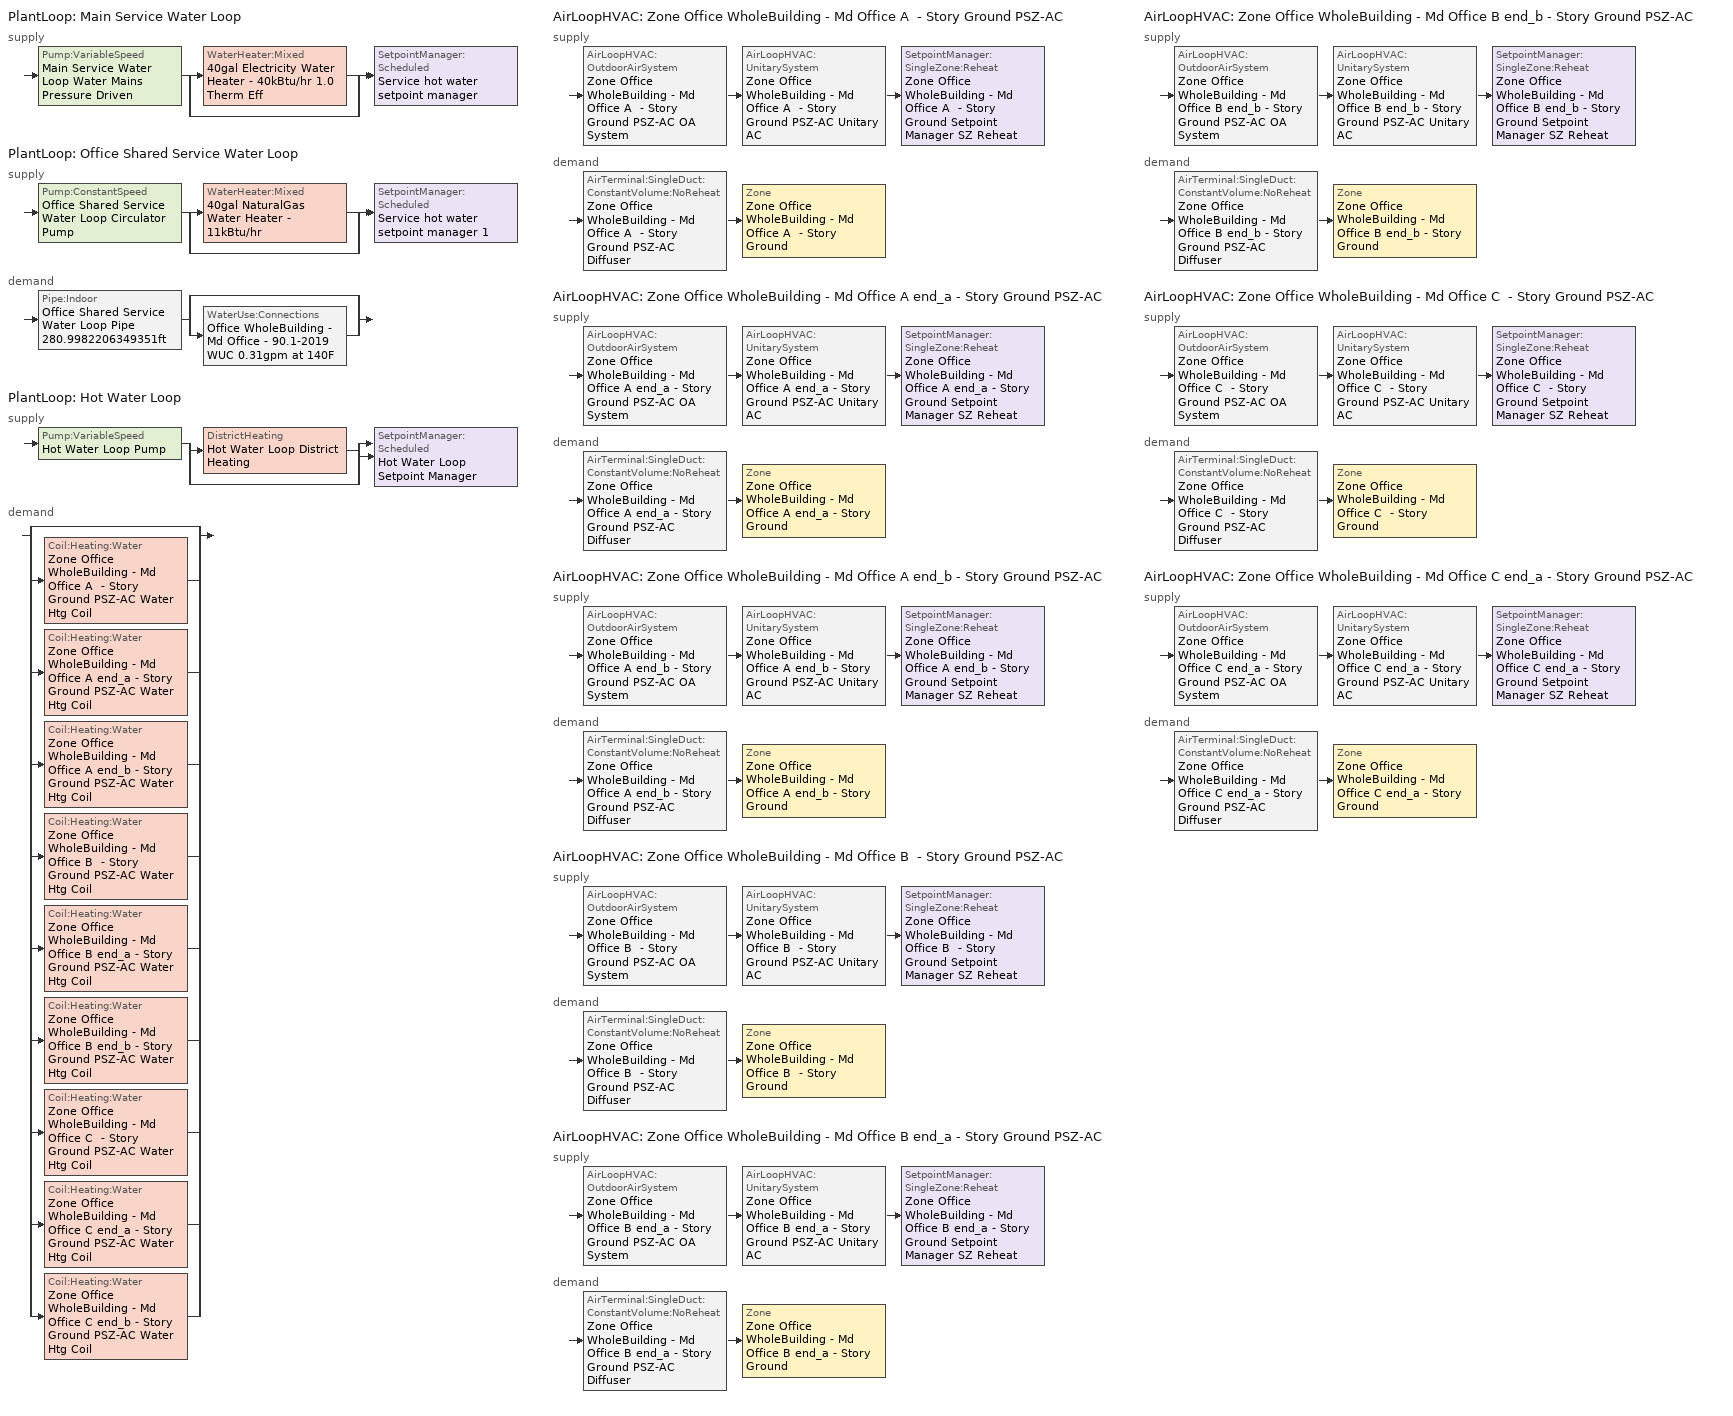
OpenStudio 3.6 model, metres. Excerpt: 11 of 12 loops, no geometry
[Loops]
PlantLoop 'Main Service Water Loop'
 supply: Pump:VariableSpeed 'Main Service Water Loop Water Mains Pressure Driven' > split
  | WaterHeater:Mixed '40gal Electricity Water Heater - 40kBtu/hr 1.0 Therm Eff'
  | bypass
  join > SetpointManager:Scheduled 'Service hot water setpoint manager'
PlantLoop 'Office Shared Service Water Loop'
 supply: Pump:ConstantSpeed 'Office Shared Service Water Loop Circulator Pump' > split
  | WaterHeater:Mixed '40gal NaturalGas Water Heater - 11kBtu/hr'
  | bypass
  join > SetpointManager:Scheduled 'Service hot water setpoint manager 1'
 demand: Pipe:Indoor 'Office Shared Service Water Loop Pipe 280.9982206349351ft' > split
  | bypass
  | WaterUse:Connections 'Office WholeBuilding - Md Office - 90.1-2019 WUC 0.31gpm at 140F'
PlantLoop 'Hot Water Loop'
 supply: Pump:VariableSpeed 'Hot Water Loop Pump' > split
  | DistrictHeating 'Hot Water Loop District Heating'
  | bypass
  join > SetpointManager:Scheduled 'Hot Water Loop Setpoint Manager'
 demand: split
  | bypass
  | Coil:Heating:Water 'Zone Office WholeBuilding - Md Office A  - Story Ground PSZ-AC Water Htg Coil'
  | Coil:Heating:Water 'Zone Office WholeBuilding - Md Office A end_a - Story Ground PSZ-AC Water Htg Coil'
  | Coil:Heating:Water 'Zone Office WholeBuilding - Md Office A end_b - Story Ground PSZ-AC Water Htg Coil'
  | Coil:Heating:Water 'Zone Office WholeBuilding - Md Office B  - Story Ground PSZ-AC Water Htg Coil'
  | Coil:Heating:Water 'Zone Office WholeBuilding - Md Office B end_a - Story Ground PSZ-AC Water Htg Coil'
  | Coil:Heating:Water 'Zone Office WholeBuilding - Md Office B end_b - Story Ground PSZ-AC Water Htg Coil'
  | Coil:Heating:Water 'Zone Office WholeBuilding - Md Office C  - Story Ground PSZ-AC Water Htg Coil'
  | Coil:Heating:Water 'Zone Office WholeBuilding - Md Office C end_a - Story Ground PSZ-AC Water Htg Coil'
  | Coil:Heating:Water 'Zone Office WholeBuilding - Md Office C end_b - Story Ground PSZ-AC Water Htg Coil'
AirLoopHVAC 'Zone Office WholeBuilding - Md Office A  - Story Ground PSZ-AC'
 supply: AirLoopHVAC:OutdoorAirSystem 'Zone Office WholeBuilding - Md Office A  - Story Ground PSZ-AC OA System' > AirLoopHVAC:UnitarySystem 'Zone Office WholeBuilding - Md Office A  - Story Ground PSZ-AC Unitary AC' > SetpointManager:SingleZone:Reheat 'Zone Office WholeBuilding - Md Office A  - Story Ground Setpoint Manager SZ Reheat'
 demand: AirTerminal:SingleDuct:ConstantVolume:NoReheat 'Zone Office WholeBuilding - Md Office A  - Story Ground PSZ-AC Diffuser' > Zone 'Zone Office WholeBuilding - Md Office A  - Story Ground'
AirLoopHVAC 'Zone Office WholeBuilding - Md Office A end_a - Story Ground PSZ-AC'
 supply: AirLoopHVAC:OutdoorAirSystem 'Zone Office WholeBuilding - Md Office A end_a - Story Ground PSZ-AC OA System' > AirLoopHVAC:UnitarySystem 'Zone Office WholeBuilding - Md Office A end_a - Story Ground PSZ-AC Unitary AC' > SetpointManager:SingleZone:Reheat 'Zone Office WholeBuilding - Md Office A end_a - Story Ground Setpoint Manager SZ Reheat'
 demand: AirTerminal:SingleDuct:ConstantVolume:NoReheat 'Zone Office WholeBuilding - Md Office A end_a - Story Ground PSZ-AC Diffuser' > Zone 'Zone Office WholeBuilding - Md Office A end_a - Story Ground'
AirLoopHVAC 'Zone Office WholeBuilding - Md Office A end_b - Story Ground PSZ-AC'
 supply: AirLoopHVAC:OutdoorAirSystem 'Zone Office WholeBuilding - Md Office A end_b - Story Ground PSZ-AC OA System' > AirLoopHVAC:UnitarySystem 'Zone Office WholeBuilding - Md Office A end_b - Story Ground PSZ-AC Unitary AC' > SetpointManager:SingleZone:Reheat 'Zone Office WholeBuilding - Md Office A end_b - Story Ground Setpoint Manager SZ Reheat'
 demand: AirTerminal:SingleDuct:ConstantVolume:NoReheat 'Zone Office WholeBuilding - Md Office A end_b - Story Ground PSZ-AC Diffuser' > Zone 'Zone Office WholeBuilding - Md Office A end_b - Story Ground'
AirLoopHVAC 'Zone Office WholeBuilding - Md Office B  - Story Ground PSZ-AC'
 supply: AirLoopHVAC:OutdoorAirSystem 'Zone Office WholeBuilding - Md Office B  - Story Ground PSZ-AC OA System' > AirLoopHVAC:UnitarySystem 'Zone Office WholeBuilding - Md Office B  - Story Ground PSZ-AC Unitary AC' > SetpointManager:SingleZone:Reheat 'Zone Office WholeBuilding - Md Office B  - Story Ground Setpoint Manager SZ Reheat'
 demand: AirTerminal:SingleDuct:ConstantVolume:NoReheat 'Zone Office WholeBuilding - Md Office B  - Story Ground PSZ-AC Diffuser' > Zone 'Zone Office WholeBuilding - Md Office B  - Story Ground'
AirLoopHVAC 'Zone Office WholeBuilding - Md Office B end_a - Story Ground PSZ-AC'
 supply: AirLoopHVAC:OutdoorAirSystem 'Zone Office WholeBuilding - Md Office B end_a - Story Ground PSZ-AC OA System' > AirLoopHVAC:UnitarySystem 'Zone Office WholeBuilding - Md Office B end_a - Story Ground PSZ-AC Unitary AC' > SetpointManager:SingleZone:Reheat 'Zone Office WholeBuilding - Md Office B end_a - Story Ground Setpoint Manager SZ Reheat'
 demand: AirTerminal:SingleDuct:ConstantVolume:NoReheat 'Zone Office WholeBuilding - Md Office B end_a - Story Ground PSZ-AC Diffuser' > Zone 'Zone Office WholeBuilding - Md Office B end_a - Story Ground'
AirLoopHVAC 'Zone Office WholeBuilding - Md Office B end_b - Story Ground PSZ-AC'
 supply: AirLoopHVAC:OutdoorAirSystem 'Zone Office WholeBuilding - Md Office B end_b - Story Ground PSZ-AC OA System' > AirLoopHVAC:UnitarySystem 'Zone Office WholeBuilding - Md Office B end_b - Story Ground PSZ-AC Unitary AC' > SetpointManager:SingleZone:Reheat 'Zone Office WholeBuilding - Md Office B end_b - Story Ground Setpoint Manager SZ Reheat'
 demand: AirTerminal:SingleDuct:ConstantVolume:NoReheat 'Zone Office WholeBuilding - Md Office B end_b - Story Ground PSZ-AC Diffuser' > Zone 'Zone Office WholeBuilding - Md Office B end_b - Story Ground'
AirLoopHVAC 'Zone Office WholeBuilding - Md Office C  - Story Ground PSZ-AC'
 supply: AirLoopHVAC:OutdoorAirSystem 'Zone Office WholeBuilding - Md Office C  - Story Ground PSZ-AC OA System' > AirLoopHVAC:UnitarySystem 'Zone Office WholeBuilding - Md Office C  - Story Ground PSZ-AC Unitary AC' > SetpointManager:SingleZone:Reheat 'Zone Office WholeBuilding - Md Office C  - Story Ground Setpoint Manager SZ Reheat'
 demand: AirTerminal:SingleDuct:ConstantVolume:NoReheat 'Zone Office WholeBuilding - Md Office C  - Story Ground PSZ-AC Diffuser' > Zone 'Zone Office WholeBuilding - Md Office C  - Story Ground'
AirLoopHVAC 'Zone Office WholeBuilding - Md Office C end_a - Story Ground PSZ-AC'
 supply: AirLoopHVAC:OutdoorAirSystem 'Zone Office WholeBuilding - Md Office C end_a - Story Ground PSZ-AC OA System' > AirLoopHVAC:UnitarySystem 'Zone Office WholeBuilding - Md Office C end_a - Story Ground PSZ-AC Unitary AC' > SetpointManager:SingleZone:Reheat 'Zone Office WholeBuilding - Md Office C end_a - Story Ground Setpoint Manager SZ Reheat'
 demand: AirTerminal:SingleDuct:ConstantVolume:NoReheat 'Zone Office WholeBuilding - Md Office C end_a - Story Ground PSZ-AC Diffuser' > Zone 'Zone Office WholeBuilding - Md Office C end_a - Story Ground'
[SizingPeriod:DesignDay] Barometric Pressure {Pa}=100917; Wind Speed {m/s}=5; Wind Direction {deg}=320; Rain Indicator=No; Snow Indicator=No; Day of Month=21; Day Type=SummerDesignDay; Daylight Saving Time Indicator=No; Humidity Condition Type=Wetbulb; Dry-Bulb Temperature Range Modifier Type=DefaultMultipliers; Solar Model Indicator=ASHRAETau
Name | Maximum Dry-Bulb Temperature {C} | Daily Dry-Bulb Temperature Range {deltaC} | Month | Wetbulb or DewPoint at Maximum Dry-Bulb {C} | ASHRAE Clear Sky Optical Depth for Beam Irradiance | ASHRAE Clear Sky Optical Depth for Diffuse Irradiance
Kodiak July .4% Condns WB=>MCDB | 22.8 | 5.5 | 7 | 16.6 | 0.316 | 2.499
Kodiak June .4% Condns WB=>MCDB | 20.3 | 5.4 | 6 | 14.7 | 0.317 | 2.453
Kodiak May .4% Condns WB=>MCDB | 17 | 5.9 | 5 | 11.2 | 0.314 | 2.447
Kodiak April .4% Condns WB=>MCDB | 11.4 | 5.4 | 4 | 8 | 0.323 | 2.439
Kodiak March .4% Condns WB=>MCDB | 6.3 | 5.5 | 3 | 5.2 | 0.337 | 2.384
Kodiak February .4% Condns WB=>MCDB | 6.1 | 4.9 | 2 | 5.5 | 0.336 | 2.429
Kodiak January .4% Condns WB=>MCDB | 5.7 | 4.7 | 1 | 5.5 | 0.326 | 2.48
Kodiak December .4% Condns DB=>MCWB | 6.9 | 5.1 | 12 | 5.6 | 0.359 | 2.403
Kodiak November .4% Condns DB=>MCWB | 9.4 | 5.3 | 11 | 7.3 | 0.358 | 2.388
Kodiak October .4% Condns DB=>MCWB | 12.6 | 6.2 | 10 | 9.4 | 0.34 | 2.431
Kodiak September .4% Condns DB=>MCWB | 18 | 6.4 | 9 | 12.5 | 0.333 | 2.489
Kodiak August .4% Condns DB=>MCWB | 22.6 | 6.3 | 8 | 16 | 0.322 | 2.497
Kodiak July .4% Condns DB=>MCWB | 24.2 | 5.5 | 7 | 16.2 | 0.316 | 2.499
Kodiak June .4% Condns DB=>MCWB | 22.3 | 5.4 | 6 | 13.8 | 0.317 | 2.453
[Material] Roughness=Smooth; Thermal Absorptance=0.9; Solar Absorptance=0.7; Visible Absorptance=0.7
Name | Thickness {m} | Conductivity {W/m-K} | Density {kg/m3} | Specific Heat {J/kg-K}
Copper pipe 0.75in type L | 0.001143 | 386 | 8906.27 | 385.1856
Fiberglass batt 0.5in | 0.0127 | 0.0663448 | 11.2129 | 837.36
[Construction]
Copper pipe 0.75in type L with 0.5in fiberglass batt: Fiberglass batt 0.5in, Copper pipe 0.75in type L
[PlantLoop] Glycol Concentration=0; Minimum Loop Temperature {C}=10; Plant Loop Volume {m3}=Autocalculate; Load Distribution Scheme=Optimal
Name | Maximum Loop Temperature {C}
Main Service Water Loop; Office Shared Service Water Loop | 60
Hot Water Loop
[Sizing:Plant] Loop Type=Heating; Sizing Option=NonCoincident; Zone Timesteps in Averaging Window=1; Coincident Sizing Factor Mode=None
Name | Design Loop Exit Temperature {C} | Loop Design Temperature Difference {deltaC}
Main Service Water Loop; Office Shared Service Water Loop | 60 | 5
Hot Water Loop | 82.2222 | 11.1111
[SetpointManager:Scheduled] Control Variable=Temperature
Name | Schedule | Setpoint Node or NodeList
Service hot water setpoint manager | Service Water Loop Temp - 140F | Main Service Water Loop Supply Outlet Node
Service hot water setpoint manager 1 | Service Water Loop Temp - 140F | Office Shared Service Water Loop Supply Outlet Node
Hot Water Loop Setpoint Manager | Hot Water Loop Temp - 180F | Hot Water Loop Supply Outlet Node
[Pump:VariableSpeed] Pump Control Type=Intermittent; Skin Loss Radiative Fraction=0.5; Design Power Sizing Method=PowerPerFlowPerPressure; Design Electric Power per Unit Flow Rate {W/(m3/s)}=348701.1; Design Shaft Power per Unit Flow Rate per Unit Head {W-s/m3-Pa}=1.28205; Design Minimum Flow Rate Fraction=0
Name | Rated Pump Head {Pa} | Motor Efficiency | Coefficient 1 of the Part Load Performance Curve | Coefficient 2 of the Part Load Performance Curve | Coefficient 3 of the Part Load Performance Curve | Coefficient 4 of the Part Load Performance Curve
Main Service Water Loop Water Mains Pressure Driven | 0.001 | 0.7 | 0 | 3.2485 | -4.7443 | 2.5294
Hot Water Loop Pump | 179344 | 0.9
[WaterHeater:Mixed] Tank Volume {m3}=0.151416; Setpoint Temperature Schedule=Service Water Loop Temp - 140F; Deadband Temperature Difference {deltaC}=2; Maximum Temperature Limit {C}=60; Heater Control Type=Cycle; Use Side Effectiveness=1; Source Side Effectiveness=1; Use Side Design Flow Rate {m3/s}=autosize; Source Side Design Flow Rate {m3/s}=autosize; Indirect Water Heating Recovery Time {hr}=1.5; Source Side Flow Control Mode=IndirectHeatPrimarySetpoint
Name | Heater Maximum Capacity {W} | Heater Fuel Type | Heater Thermal Efficiency | Off Cycle Parasitic Fuel Consumption Rate {W} | Off Cycle Parasitic Fuel Type | Off Cycle Parasitic Heat Fraction to Tank | On Cycle Parasitic Fuel Consumption Rate {W} | On Cycle Parasitic Fuel Type | On Cycle Parasitic Heat Fraction to Tank | Ambient Temperature Indicator | Off Cycle Loss Coefficient to Ambient Temperature {W/K} | On Cycle Loss Coefficient to Ambient Temperature {W/K} | Ambient Temperature Schedule
40gal Electricity Water Heater - 40kBtu/hr 1.0 Therm Eff | 11722.8 | Electricity | 1 | 571 | Electricity | 0 | 571 | Electricity | 0 | ThermalZone | 1.20802 | 1.20802
40gal NaturalGas Water Heater - 11kBtu/hr | 3292.78 | NaturalGas | 0.78 | 0 | NaturalGas | 0.8 | 0 | NaturalGas |  | Schedule | 6 | 6 | Water Heater Ambient Temp Schedule - 71.6f
[WaterHeater:Sizing] Design Mode=PeakDraw; Time Storage Can Meet Peak Draw {hr}=0.538503; Time for Tank Recovery {hr}=0; Nominal Tank Volume for Autosizing Plant Connections {m3}=1
40gal Electricity Water Heater - 40kBtu/hr 1.0 Therm Eff; 40gal NaturalGas Water Heater - 11kBtu/hr
[WaterUse:Equipment:Definition]
Office WholeBuilding - Md Office - 90.1-2019 Service Water Use Def 0.31gpm: Peak Flow Rate {m3/s}=1.97395e-05; Target Temperature Schedule=Mixed Water At Faucet Temp - 140F; Sensible Fraction Schedule=Fraction Sensible - 0.2; Latent Fraction Schedule=Fraction Latent - 0.05
[Sizing:Zone] Zone Cooling Design Supply Air Temperature Input Method=SupplyAirTemperature; Zone Cooling Design Supply Air Temperature {C}=12.7778; Zone Cooling Design Supply Air Temperature Difference {deltaC}=11.11; Zone Heating Design Supply Air Temperature Input Method=SupplyAirTemperature; Zone Heating Design Supply Air Temperature {C}=50; Zone Heating Design Supply Air Temperature Difference {deltaC}=11.11; Zone Cooling Design Supply Air Humidity Ratio {kg-H2O/kg-air}=0.0085; Zone Heating Design Supply Air Humidity Ratio {kg-H2O/kg-air}=0.008; Cooling Design Air Flow Method=DesignDay; Heating Design Air Flow Method=DesignDay; Account for Dedicated Outdoor Air System=No; Dedicated Outdoor Air System Control Strategy=NeutralSupplyAir; Dedicated Outdoor Air Low Setpoint Temperature for Design {C}=autosize; Dedicated Outdoor Air High Setpoint Temperature for Design {C}=autosize; Zone Load Sizing Method=Sensible Load Only No Latent Load; Zone Latent Cooling Design Supply Air Humidity Ratio Input Method=HumidityRatioDifference; Zone Cooling Design Supply Air Humidity Ratio Difference {kgWater/kgDryAir}=0.005; Zone Latent Heating Design Supply Air Humidity Ratio Input Method=HumidityRatioDifference; Zone Humidification Design Supply Air Humidity Ratio Difference {kgWater/kgDryAir}=0.005
Zone Office WholeBuilding - Md Office A end_a - Story Ground; Zone Office WholeBuilding - Md Office B end_a - Story Ground; Zone Office WholeBuilding - Md Office C end_a - Story Ground; Zone Office WholeBuilding - Md Office A  - Story Ground; Zone Office WholeBuilding - Md Office B  - Story Ground; Zone Office WholeBuilding - Md Office C  - Story Ground; Zone Office WholeBuilding - Md Office A end_b - Story Ground; Zone Office WholeBuilding - Md Office B end_b - Story Ground
[Zone equipment]
Zone Office WholeBuilding - Md Office A end_a - Story Ground: Zone Office WholeBuilding - Md Office A end_a - Story Ground PSZ-AC Diffuser
Zone Office WholeBuilding - Md Office B end_a - Story Ground: Zone Office WholeBuilding - Md Office B end_a - Story Ground PSZ-AC Diffuser
Zone Office WholeBuilding - Md Office C end_a - Story Ground: Zone Office WholeBuilding - Md Office C end_a - Story Ground PSZ-AC Diffuser
Zone Office WholeBuilding - Md Office A  - Story Ground: Zone Office WholeBuilding - Md Office A  - Story Ground PSZ-AC Diffuser
Zone Office WholeBuilding - Md Office B  - Story Ground: Zone Office WholeBuilding - Md Office B  - Story Ground PSZ-AC Diffuser
Zone Office WholeBuilding - Md Office C  - Story Ground: Zone Office WholeBuilding - Md Office C  - Story Ground PSZ-AC Diffuser
Zone Office WholeBuilding - Md Office A end_b - Story Ground: Zone Office WholeBuilding - Md Office A end_b - Story Ground PSZ-AC Diffuser
Zone Office WholeBuilding - Md Office B end_b - Story Ground: Zone Office WholeBuilding - Md Office B end_b - Story Ground PSZ-AC Diffuser
[WaterUse:Connections]
Office WholeBuilding - Md Office - 90.1-2019 WUC 0.31gpm at 140F: Drain Water Heat Exchanger Type=None; Drain Water Heat Exchanger Destination=Plant; Water Use Equipment Name 1=Office WholeBuilding - Md Office - 90.1-2019 Service Water Use 0.31gpm at 140F
[WaterUse:Equipment]
Office WholeBuilding - Md Office - 90.1-2019 Service Water Use 0.31gpm at 140F: Water Use Equipment Definition=Office WholeBuilding - Md Office - 90.1-2019 Service Water Use Def 0.31gpm; Flow Rate Fraction Schedule=OfficeMedium BLDG_SWH_SCH
[Pump:ConstantSpeed]
Office Shared Service Water Loop Circulator Pump: Rated Flow Rate {m3/s}=autosize; Rated Pump Head {Pa}=29890.7; Rated Power Consumption {W}=autosize; Motor Efficiency=0.3; Fraction of Motor Inefficiencies to Fluid Stream=0; Pump Control Type=Intermittent; Design Power Sizing Method=PowerPerFlowPerPressure; Design Electric Power per Unit Flow Rate {W/(m3/s)}=348701.1; Design Shaft Power per Unit Flow Rate per Unit Head {W-s/m3-Pa}=1.28205
[Pipe:Indoor]
Office Shared Service Water Loop Pipe 280.9982206349351ft: Construction=Copper pipe 0.75in type L with 0.5in fiberglass batt; Environment Type=Schedule; Ambient Temperature Schedule=Temporary Pipe Indoor Ambient Temp 67.3F; Ambient Air Velocity Schedule=Office Shared Service Water Loop Piping Air Velocity - 0.67mph; Pipe Inside Diameter {m}=0.019939; Pipe Length {m}=85.6483
[DistrictHeating]
Hot Water Loop District Heating: Nominal Capacity {W}=autosize
[AirLoopHVAC] Availability Schedule=Always On Discrete; Design Supply Air Flow Rate {m3/s}=autosize; Design Return Air Flow Fraction of Supply Air Flow=1
Zone Office WholeBuilding - Md Office A  - Story Ground PSZ-AC; Zone Office WholeBuilding - Md Office A end_a - Story Ground PSZ-AC; Zone Office WholeBuilding - Md Office A end_b - Story Ground PSZ-AC; Zone Office WholeBuilding - Md Office B  - Story Ground PSZ-AC; Zone Office WholeBuilding - Md Office B end_a - Story Ground PSZ-AC; Zone Office WholeBuilding - Md Office B end_b - Story Ground PSZ-AC; Zone Office WholeBuilding - Md Office C  - Story Ground PSZ-AC; Zone Office WholeBuilding - Md Office C end_a - Story Ground PSZ-AC
[Sizing:System] Type of Load to Size On=Sensible; Design Outdoor Air Flow Rate {m3/s}=Autosize; Central Heating Maximum System Air Flow Ratio=1; Preheat Design Temperature {C}=7.22222; Preheat Design Humidity Ratio {kg-H2O/kg-Air}=0.008; Precool Design Temperature {C}=12.7778; Precool Design Humidity Ratio {kg-H2O/kg-Air}=0.008; Central Cooling Design Supply Air Temperature {C}=12.7778; Central Heating Design Supply Air Temperature {C}=50; Sizing Option=Coincident; 100% Outdoor Air in Cooling=No; 100% Outdoor Air in Heating=No; Central Cooling Design Supply Air Humidity Ratio {kg-H2O/kg-Air}=0.0085; Central Heating Design Supply Air Humidity Ratio {kg-H2O/kg-Air}=0.008; Cooling Design Air Flow Method=DesignDay; Heating Design Air Flow Method=DesignDay; System Outdoor Air Method=ZoneSum; Zone Maximum Outdoor Air Fraction=1; Cooling Supply Air Flow Rate Per Floor Area {m3/s-m2}=0.00996765; Cooling Fraction of Autosized Cooling Supply Air Flow Rate=1; Cooling Supply Air Flow Rate Per Unit Cooling Capacity {m3/s-W}=3.94755e-05; Heating Supply Air Flow Rate Per Floor Area {m3/s-m2}=0.00996765; Heating Fraction of Autosized Heating Supply Air Flow Rate=1; Heating Fraction of Autosized Cooling Supply Air Flow Rate=1; Heating Supply Air Flow Rate Per Unit Heating Capacity {m3/s-W}=3.15882e-05; Cooling Design Capacity Method=CoolingDesignCapacity; Cooling Design Capacity {W}=autosize; Cooling Design Capacity Per Floor Area {W/m2}=234.7; Fraction of Autosized Cooling Design Capacity=1; Heating Design Capacity Method=HeatingDesignCapacity; Heating Design Capacity {W}=autosize; Heating Design Capacity Per Floor Area {W/m2}=157; Fraction of Autosized Heating Design Capacity=1; Central Cooling Capacity Control Method=OnOff; Occupant Diversity=autosize
Zone Office WholeBuilding - Md Office A  - Story Ground PSZ-AC; Zone Office WholeBuilding - Md Office A end_a - Story Ground PSZ-AC; Zone Office WholeBuilding - Md Office A end_b - Story Ground PSZ-AC; Zone Office WholeBuilding - Md Office B  - Story Ground PSZ-AC; Zone Office WholeBuilding - Md Office B end_a - Story Ground PSZ-AC; Zone Office WholeBuilding - Md Office B end_b - Story Ground PSZ-AC; Zone Office WholeBuilding - Md Office C  - Story Ground PSZ-AC; Zone Office WholeBuilding - Md Office C end_a - Story Ground PSZ-AC
[SetpointManager:SingleZone:Reheat] Minimum Supply Air Temperature {C}=12.7778; Maximum Supply Air Temperature {C}=50
Name | Control Zone | Setpoint Node or NodeList
Zone Office WholeBuilding - Md Office A  - Story Ground Setpoint Manager SZ Reheat | Zone Office WholeBuilding - Md Office A  - Story Ground | Zone Office WholeBuilding - Md Office A  - Story Ground PSZ-AC Supply Outlet Node
Zone Office WholeBuilding - Md Office A end_a - Story Ground Setpoint Manager SZ Reheat | Zone Office WholeBuilding - Md Office A end_a - Story Ground | Zone Office WholeBuilding - Md Office A end_a - Story Ground PSZ-AC Supply Outlet Node
Zone Office WholeBuilding - Md Office A end_b - Story Ground Setpoint Manager SZ Reheat | Zone Office WholeBuilding - Md Office A end_b - Story Ground | Zone Office WholeBuilding - Md Office A end_b - Story Ground PSZ-AC Supply Outlet Node
Zone Office WholeBuilding - Md Office B  - Story Ground Setpoint Manager SZ Reheat | Zone Office WholeBuilding - Md Office B  - Story Ground | Zone Office WholeBuilding - Md Office B  - Story Ground PSZ-AC Supply Outlet Node
Zone Office WholeBuilding - Md Office B end_a - Story Ground Setpoint Manager SZ Reheat | Zone Office WholeBuilding - Md Office B end_a - Story Ground | Zone Office WholeBuilding - Md Office B end_a - Story Ground PSZ-AC Supply Outlet Node
Zone Office WholeBuilding - Md Office B end_b - Story Ground Setpoint Manager SZ Reheat | Zone Office WholeBuilding - Md Office B end_b - Story Ground | Zone Office WholeBuilding - Md Office B end_b - Story Ground PSZ-AC Supply Outlet Node
Zone Office WholeBuilding - Md Office C  - Story Ground Setpoint Manager SZ Reheat | Zone Office WholeBuilding - Md Office C  - Story Ground | Zone Office WholeBuilding - Md Office C  - Story Ground PSZ-AC Supply Outlet Node
Zone Office WholeBuilding - Md Office C end_a - Story Ground Setpoint Manager SZ Reheat | Zone Office WholeBuilding - Md Office C end_a - Story Ground | Zone Office WholeBuilding - Md Office C end_a - Story Ground PSZ-AC Supply Outlet Node
[Coil:Heating:Water] Availability Schedule=Always On Discrete; Rated Inlet Water Temperature {C}=82.2222; Rated Inlet Air Temperature {C}=7.22222; Rated Outlet Water Temperature {C}=71.1111; Rated Outlet Air Temperature {C}=50
Zone Office WholeBuilding - Md Office A  - Story Ground PSZ-AC Water Htg Coil; Zone Office WholeBuilding - Md Office A end_a - Story Ground PSZ-AC Water Htg Coil; Zone Office WholeBuilding - Md Office A end_b - Story Ground PSZ-AC Water Htg Coil; Zone Office WholeBuilding - Md Office B  - Story Ground PSZ-AC Water Htg Coil; Zone Office WholeBuilding - Md Office B end_a - Story Ground PSZ-AC Water Htg Coil; Zone Office WholeBuilding - Md Office B end_b - Story Ground PSZ-AC Water Htg Coil; Zone Office WholeBuilding - Md Office C  - Story Ground PSZ-AC Water Htg Coil; Zone Office WholeBuilding - Md Office C end_a - Story Ground PSZ-AC Water Htg Coil; Zone Office WholeBuilding - Md Office C end_b - Story Ground PSZ-AC Water Htg Coil
[Controller:WaterCoil] Action=Normal; Controller Convergence Tolerance {deltaC}=0.1; Minimum Actuated Flow {m3/s}=0
Name | Water Coil
Zone Office WholeBuilding - Md Office A  - Story Ground PSZ-AC Water Htg Coil Controller | Zone Office WholeBuilding - Md Office A  - Story Ground PSZ-AC Water Htg Coil
Zone Office WholeBuilding - Md Office A end_a - Story Ground PSZ-AC Water Htg Coil Controller | Zone Office WholeBuilding - Md Office A end_a - Story Ground PSZ-AC Water Htg Coil
Zone Office WholeBuilding - Md Office A end_b - Story Ground PSZ-AC Water Htg Coil Controller | Zone Office WholeBuilding - Md Office A end_b - Story Ground PSZ-AC Water Htg Coil
Zone Office WholeBuilding - Md Office B  - Story Ground PSZ-AC Water Htg Coil Controller | Zone Office WholeBuilding - Md Office B  - Story Ground PSZ-AC Water Htg Coil
Zone Office WholeBuilding - Md Office B end_a - Story Ground PSZ-AC Water Htg Coil Controller | Zone Office WholeBuilding - Md Office B end_a - Story Ground PSZ-AC Water Htg Coil
Zone Office WholeBuilding - Md Office B end_b - Story Ground PSZ-AC Water Htg Coil Controller | Zone Office WholeBuilding - Md Office B end_b - Story Ground PSZ-AC Water Htg Coil
Zone Office WholeBuilding - Md Office C  - Story Ground PSZ-AC Water Htg Coil Controller | Zone Office WholeBuilding - Md Office C  - Story Ground PSZ-AC Water Htg Coil
Zone Office WholeBuilding - Md Office C end_a - Story Ground PSZ-AC Water Htg Coil Controller | Zone Office WholeBuilding - Md Office C end_a - Story Ground PSZ-AC Water Htg Coil
Zone Office WholeBuilding - Md Office C end_b - Story Ground PSZ-AC Water Htg Coil Controller | Zone Office WholeBuilding - Md Office C end_b - Story Ground PSZ-AC Water Htg Coil
[Coil:Heating:Electric] Availability Schedule=Always On Discrete; Efficiency=1
Zone Office WholeBuilding - Md Office A  - Story Ground PSZ-AC Electric Backup Htg Coil; Zone Office WholeBuilding - Md Office A end_a - Story Ground PSZ-AC Electric Backup Htg Coil; Zone Office WholeBuilding - Md Office A end_b - Story Ground PSZ-AC Electric Backup Htg Coil; Zone Office WholeBuilding - Md Office B  - Story Ground PSZ-AC Electric Backup Htg Coil; Zone Office WholeBuilding - Md Office B end_a - Story Ground PSZ-AC Electric Backup Htg Coil; Zone Office WholeBuilding - Md Office B end_b - Story Ground PSZ-AC Electric Backup Htg Coil; Zone Office WholeBuilding - Md Office C  - Story Ground PSZ-AC Electric Backup Htg Coil; Zone Office WholeBuilding - Md Office C end_a - Story Ground PSZ-AC Electric Backup Htg Coil
[Coil:Cooling:DX:SingleSpeed] Availability Schedule=Always On Discrete; Rated Total Cooling Capacity {W}=autosize; Rated Sensible Heat Ratio=autosize; Rated COP {W/W}=3; Rated Air Flow Rate {m3/s}=autosize; Rated Evaporator Fan Power Per Volume Flow Rate 2017 {W/(m3/s)}=773.3; Rated Evaporator Fan Power Per Volume Flow Rate 2023 {W/(m3/s)}=934.4; Minimum Outdoor Dry-Bulb Temperature for Compressor Operation {C}=-25; Nominal Time for Condensate Removal to Begin {s}=0; Ratio of Initial Moisture Evaporation Rate and Steady State Latent Capacity=0; Maximum Cycling Rate {cycles/hr}=0; Latent Capacity Time Constant {s}=0; Condenser Type=AirCooled; Evaporative Condenser Effectiveness=0.9; Evaporative Condenser Air Flow Rate {m3/s}=autosize; Evaporative Condenser Pump Rated Power Consumption {W}=autosize; Crankcase Heater Capacity {W}=0; Maximum Outdoor Dry-Bulb Temperature for Crankcase Heater Operation {C}=10; Basin Heater Capacity {W/K}=0; Basin Heater Setpoint Temperature {C}=2
Name | Total Cooling Capacity Function of Temperature Curve | Total Cooling Capacity Function of Flow Fraction Curve | Energy Input Ratio Function of Temperature Curve | Energy Input Ratio Function of Flow Fraction Curve | Part Load Fraction Correlation Curve
Zone Office WholeBuilding - Md Office A  - Story Ground PSZ-AC 1spd DX AC Clg Coil | Curve Biquadratic 3 | Curve Quadratic 4 | Curve Biquadratic 4 | Curve Quadratic 5 | Curve Quadratic 6
Zone Office WholeBuilding - Md Office A end_a - Story Ground PSZ-AC 1spd DX AC Clg Coil | Curve Biquadratic 7 | Curve Quadratic 10 | Curve Biquadratic 8 | Curve Quadratic 11 | Curve Quadratic 12
Zone Office WholeBuilding - Md Office A end_b - Story Ground PSZ-AC 1spd DX AC Clg Coil | Curve Biquadratic 11 | Curve Quadratic 16 | Curve Biquadratic 12 | Curve Quadratic 17 | Curve Quadratic 18
Zone Office WholeBuilding - Md Office B  - Story Ground PSZ-AC 1spd DX AC Clg Coil | Curve Biquadratic 15 | Curve Quadratic 22 | Curve Biquadratic 16 | Curve Quadratic 23 | Curve Quadratic 24
Zone Office WholeBuilding - Md Office B end_a - Story Ground PSZ-AC 1spd DX AC Clg Coil | Curve Biquadratic 19 | Curve Quadratic 28 | Curve Biquadratic 20 | Curve Quadratic 29 | Curve Quadratic 30
Zone Office WholeBuilding - Md Office B end_b - Story Ground PSZ-AC 1spd DX AC Clg Coil | Curve Biquadratic 23 | Curve Quadratic 34 | Curve Biquadratic 24 | Curve Quadratic 35 | Curve Quadratic 36
Zone Office WholeBuilding - Md Office C  - Story Ground PSZ-AC 1spd DX AC Clg Coil | Curve Biquadratic 27 | Curve Quadratic 40 | Curve Biquadratic 28 | Curve Quadratic 41 | Curve Quadratic 42
Zone Office WholeBuilding - Md Office C end_a - Story Ground PSZ-AC 1spd DX AC Clg Coil | Curve Biquadratic 31 | Curve Quadratic 46 | Curve Biquadratic 32 | Curve Quadratic 47 | Curve Quadratic 48
[Fan:OnOff] Availability Schedule=Always On Discrete; Fan Total Efficiency=0.54; Pressure Rise {Pa}=622.722; Maximum Flow Rate {m3/s}=autosize; Motor Efficiency=0.9; Motor In Airstream Fraction=1
Name | Fan Power Ratio Function of Speed Ratio Curve | Fan Efficiency Ratio Function of Speed Ratio Curve
Zone Office WholeBuilding - Md Office A  - Story Ground PSZ-AC Fan | Fan On Off Power Curve | Fan On Off Efficiency Curve
Zone Office WholeBuilding - Md Office A end_a - Story Ground PSZ-AC Fan | Fan On Off Power Curve 1 | Fan On Off Efficiency Curve 1
Zone Office WholeBuilding - Md Office A end_b - Story Ground PSZ-AC Fan | Fan On Off Power Curve 2 | Fan On Off Efficiency Curve 2
Zone Office WholeBuilding - Md Office B  - Story Ground PSZ-AC Fan | Fan On Off Power Curve 3 | Fan On Off Efficiency Curve 3
Zone Office WholeBuilding - Md Office B end_a - Story Ground PSZ-AC Fan | Fan On Off Power Curve 4 | Fan On Off Efficiency Curve 4
Zone Office WholeBuilding - Md Office B end_b - Story Ground PSZ-AC Fan | Fan On Off Power Curve 5 | Fan On Off Efficiency Curve 5
Zone Office WholeBuilding - Md Office C  - Story Ground PSZ-AC Fan | Fan On Off Power Curve 6 | Fan On Off Efficiency Curve 6
Zone Office WholeBuilding - Md Office C end_a - Story Ground PSZ-AC Fan | Fan On Off Power Curve 7 | Fan On Off Efficiency Curve 7
[AirLoopHVAC:UnitarySystem] Control Type=Load; Dehumidification Control Type=None; Availability Schedule=Always On Discrete; Fan Placement=DrawThrough; Supply Air Fan Operating Mode Schedule=Always On Discrete; DX Heating Coil Sizing Ratio=1; Use DOAS DX Cooling Coil=No; DOAS DX Cooling Coil Leaving Minimum Air Temperature {C}=2; Latent Load Control=SensibleOnlyLoadControl; Supply Air Flow Rate During Cooling Operation {m3/s}=Autosize; Supply Air Flow Rate During Heating Operation {m3/s}=Autosize; Supply Air Flow Rate When No Cooling or Heating is Required {m3/s}=Autosize; Maximum Supply Air Temperature {C}=80; Maximum Outdoor Dry-Bulb Temperature for Supplemental Heater Operation {C}=21; Maximum Cycling Rate {cycles/hr}=2.5; Heat Pump Time Constant {s}=60; Fraction of On-Cycle Power Use=0.01; Heat Pump Fan Delay Time {s}=60; Ancilliary On-Cycle Electric Power {W}=0; Ancilliary Off-Cycle Electric Power {W}=0
Name | Controlling Zone or Thermostat Location | Supply Fan | Heating Coil | Cooling Coil | Supplemental Heating Coil
Zone Office WholeBuilding - Md Office A  - Story Ground PSZ-AC Unitary AC | Zone Office WholeBuilding - Md Office A  - Story Ground | Zone Office WholeBuilding - Md Office A  - Story Ground PSZ-AC Fan | Zone Office WholeBuilding - Md Office A  - Story Ground PSZ-AC Water Htg Coil | Zone Office WholeBuilding - Md Office A  - Story Ground PSZ-AC 1spd DX AC Clg Coil | Zone Office WholeBuilding - Md Office A  - Story Ground PSZ-AC Electric Backup Htg Coil
Zone Office WholeBuilding - Md Office A end_a - Story Ground PSZ-AC Unitary AC | Zone Office WholeBuilding - Md Office A end_a - Story Ground | Zone Office WholeBuilding - Md Office A end_a - Story Ground PSZ-AC Fan | Zone Office WholeBuilding - Md Office A end_a - Story Ground PSZ-AC Water Htg Coil | Zone Office WholeBuilding - Md Office A end_a - Story Ground PSZ-AC 1spd DX AC Clg Coil | Zone Office WholeBuilding - Md Office A end_a - Story Ground PSZ-AC Electric Backup Htg Coil
Zone Office WholeBuilding - Md Office A end_b - Story Ground PSZ-AC Unitary AC | Zone Office WholeBuilding - Md Office A end_b - Story Ground | Zone Office WholeBuilding - Md Office A end_b - Story Ground PSZ-AC Fan | Zone Office WholeBuilding - Md Office A end_b - Story Ground PSZ-AC Water Htg Coil | Zone Office WholeBuilding - Md Office A end_b - Story Ground PSZ-AC 1spd DX AC Clg Coil | Zone Office WholeBuilding - Md Office A end_b - Story Ground PSZ-AC Electric Backup Htg Coil
Zone Office WholeBuilding - Md Office B  - Story Ground PSZ-AC Unitary AC | Zone Office WholeBuilding - Md Office B  - Story Ground | Zone Office WholeBuilding - Md Office B  - Story Ground PSZ-AC Fan | Zone Office WholeBuilding - Md Office B  - Story Ground PSZ-AC Water Htg Coil | Zone Office WholeBuilding - Md Office B  - Story Ground PSZ-AC 1spd DX AC Clg Coil | Zone Office WholeBuilding - Md Office B  - Story Ground PSZ-AC Electric Backup Htg Coil
Zone Office WholeBuilding - Md Office B end_a - Story Ground PSZ-AC Unitary AC | Zone Office WholeBuilding - Md Office B end_a - Story Ground | Zone Office WholeBuilding - Md Office B end_a - Story Ground PSZ-AC Fan | Zone Office WholeBuilding - Md Office B end_a - Story Ground PSZ-AC Water Htg Coil | Zone Office WholeBuilding - Md Office B end_a - Story Ground PSZ-AC 1spd DX AC Clg Coil | Zone Office WholeBuilding - Md Office B end_a - Story Ground PSZ-AC Electric Backup Htg Coil
Zone Office WholeBuilding - Md Office B end_b - Story Ground PSZ-AC Unitary AC | Zone Office WholeBuilding - Md Office B end_b - Story Ground | Zone Office WholeBuilding - Md Office B end_b - Story Ground PSZ-AC Fan | Zone Office WholeBuilding - Md Office B end_b - Story Ground PSZ-AC Water Htg Coil | Zone Office WholeBuilding - Md Office B end_b - Story Ground PSZ-AC 1spd DX AC Clg Coil | Zone Office WholeBuilding - Md Office B end_b - Story Ground PSZ-AC Electric Backup Htg Coil
Zone Office WholeBuilding - Md Office C  - Story Ground PSZ-AC Unitary AC | Zone Office WholeBuilding - Md Office C  - Story Ground | Zone Office WholeBuilding - Md Office C  - Story Ground PSZ-AC Fan | Zone Office WholeBuilding - Md Office C  - Story Ground PSZ-AC Water Htg Coil | Zone Office WholeBuilding - Md Office C  - Story Ground PSZ-AC 1spd DX AC Clg Coil | Zone Office WholeBuilding - Md Office C  - Story Ground PSZ-AC Electric Backup Htg Coil
Zone Office WholeBuilding - Md Office C end_a - Story Ground PSZ-AC Unitary AC | Zone Office WholeBuilding - Md Office C end_a - Story Ground | Zone Office WholeBuilding - Md Office C end_a - Story Ground PSZ-AC Fan | Zone Office WholeBuilding - Md Office C end_a - Story Ground PSZ-AC Water Htg Coil | Zone Office WholeBuilding - Md Office C end_a - Story Ground PSZ-AC 1spd DX AC Clg Coil | Zone Office WholeBuilding - Md Office C end_a - Story Ground PSZ-AC Electric Backup Htg Coil
[Controller:OutdoorAir] Minimum Outdoor Air Flow Rate {m3/s}=autosize; Maximum Outdoor Air Flow Rate {m3/s}=Autosize; Economizer Control Type=NoEconomizer; Economizer Control Action Type=ModulateFlow; Economizer Maximum Limit Dry-Bulb Temperature {C}=28; Economizer Maximum Limit Enthalpy {J/kg}=64000; Lockout Type=NoLockout; Minimum Limit Type=FixedMinimum; Minimum Outdoor Air Schedule=Always On Discrete; High Humidity Control=No; Heat Recovery Bypass Control Type=BypassWhenWithinEconomizerLimits
Name | Controller Mechanical Ventilation
Zone Office WholeBuilding - Md Office A  - Story Ground PSZ-AC OA System Controller | Controller Mechanical Ventilation 1
Zone Office WholeBuilding - Md Office A end_a - Story Ground PSZ-AC OA System Controller | Controller Mechanical Ventilation 2
Zone Office WholeBuilding - Md Office A end_b - Story Ground PSZ-AC OA System Controller | Controller Mechanical Ventilation 3
Zone Office WholeBuilding - Md Office B  - Story Ground PSZ-AC OA System Controller | Controller Mechanical Ventilation 4
Zone Office WholeBuilding - Md Office B end_a - Story Ground PSZ-AC OA System Controller | Controller Mechanical Ventilation 5
Zone Office WholeBuilding - Md Office B end_b - Story Ground PSZ-AC OA System Controller | Controller Mechanical Ventilation 6
Zone Office WholeBuilding - Md Office C  - Story Ground PSZ-AC OA System Controller | Controller Mechanical Ventilation 7
Zone Office WholeBuilding - Md Office C end_a - Story Ground PSZ-AC OA System Controller | Controller Mechanical Ventilation 8
[Controller:MechanicalVentilation] Availability Schedule=Always On Discrete
Controller Mechanical Ventilation 1; Controller Mechanical Ventilation 2; Controller Mechanical Ventilation 3; Controller Mechanical Ventilation 4; Controller Mechanical Ventilation 5; Controller Mechanical Ventilation 6; Controller Mechanical Ventilation 7; Controller Mechanical Ventilation 8
[AirLoopHVAC:OutdoorAirSystem]
Name | Controller
Zone Office WholeBuilding - Md Office A  - Story Ground PSZ-AC OA System | Zone Office WholeBuilding - Md Office A  - Story Ground PSZ-AC OA System Controller
Zone Office WholeBuilding - Md Office A end_a - Story Ground PSZ-AC OA System | Zone Office WholeBuilding - Md Office A end_a - Story Ground PSZ-AC OA System Controller
Zone Office WholeBuilding - Md Office A end_b - Story Ground PSZ-AC OA System | Zone Office WholeBuilding - Md Office A end_b - Story Ground PSZ-AC OA System Controller
Zone Office WholeBuilding - Md Office B  - Story Ground PSZ-AC OA System | Zone Office WholeBuilding - Md Office B  - Story Ground PSZ-AC OA System Controller
Zone Office WholeBuilding - Md Office B end_a - Story Ground PSZ-AC OA System | Zone Office WholeBuilding - Md Office B end_a - Story Ground PSZ-AC OA System Controller
Zone Office WholeBuilding - Md Office B end_b - Story Ground PSZ-AC OA System | Zone Office WholeBuilding - Md Office B end_b - Story Ground PSZ-AC OA System Controller
Zone Office WholeBuilding - Md Office C  - Story Ground PSZ-AC OA System | Zone Office WholeBuilding - Md Office C  - Story Ground PSZ-AC OA System Controller
Zone Office WholeBuilding - Md Office C end_a - Story Ground PSZ-AC OA System | Zone Office WholeBuilding - Md Office C end_a - Story Ground PSZ-AC OA System Controller
[AirTerminal:SingleDuct:ConstantVolume:NoReheat] Availability Schedule=Always On Discrete; Maximum Air Flow Rate {m3/s}=AutoSize
Zone Office WholeBuilding - Md Office A  - Story Ground PSZ-AC Diffuser; Zone Office WholeBuilding - Md Office A end_a - Story Ground PSZ-AC Diffuser; Zone Office WholeBuilding - Md Office A end_b - Story Ground PSZ-AC Diffuser; Zone Office WholeBuilding - Md Office B  - Story Ground PSZ-AC Diffuser; Zone Office WholeBuilding - Md Office B end_a - Story Ground PSZ-AC Diffuser; Zone Office WholeBuilding - Md Office B end_b - Story Ground PSZ-AC Diffuser; Zone Office WholeBuilding - Md Office C  - Story Ground PSZ-AC Diffuser; Zone Office WholeBuilding - Md Office C end_a - Story Ground PSZ-AC Diffuser
[Schedule:Constant]
Name | Value
Always On Discrete | 1
Temporary Pipe Indoor Ambient Temp 67.3F | 19.6
[Schedule:Ruleset]
Service Water Loop Temp - 140F: Default Day Schedule=Service Water Loop Temp - 140F Default
Fraction Sensible - 0.2: Default Day Schedule=Fraction Sensible - 0.2 Default
Fraction Latent - 0.05: Default Day Schedule=Fraction Latent - 0.05 Default
Mixed Water At Faucet Temp - 140F: Default Day Schedule=Mixed Water At Faucet Temp - 140F Default
OfficeMedium BLDG_SWH_SCH: Default Day Schedule=OfficeMedium BLDG_SWH_SCH Default; Summer Design Day Schedule=OfficeMedium BLDG_SWH_SCH Summer Design Day; Winter Design Day Schedule=OfficeMedium BLDG_SWH_SCH Winter Design Day
Water Heater Ambient Temp Schedule - 71.6f: Default Day Schedule=Water Heater Ambient Temp Schedule - 71.6f Default
Office Shared Service Water Loop Piping Air Velocity - 0.67mph: Default Day Schedule=Office Shared Service Water Loop Piping Air Velocity - 0.67mph Default
Hot Water Loop Temp - 180F: Default Day Schedule=Hot Water Loop Temp - 180F Default
[Schedule:Day]
Service Water Loop Temp - 140F Default; Mixed Water At Faucet Temp - 140F Default: 24, 0, 60
Fraction Sensible - 0.2 Default: 24, 0, 0.2
Fraction Latent - 0.05 Default: 24, 0, 0.05
OfficeMedium BLDG_SWH_SCH Default: Yes, 4, 0, 0, 4, 10, 0.00166667, 4, 20, 0.00333333, 4, 30, 0.005, 4, 40, 0.00666667, 4, 50, 0.00833333, 5, 0, 0.01, 5, 10, 0.0116667, 5, 20, 0.0133333, 5, 30, 0.015, 5, 40, 0.0166667, 5, 50, 0.0183333, 6, 0, 0.02, 6, 10, 0.0216667, 6, 20, 0.0233333, 6, 30, 0.025, 6, 40, 0.0266667, 6, 50, 0.0283333, 7, 0, 0.03, 7, 10, 0.0316667, 7, 20, 0.0333333, 7, 30, 0.035, 7, 40, 0.0366667, 7, 50, 0.0383333, 8, 0, 0.04, 10, 0, 0.04, 10, 9, 0.0416667, 10, 19, 0.0433333, 10, 29, 0.045, 10, 39, 0.0466667, 10, 49, 0.0483333, 10, 59, 0.05, 11, 9, 0.0516667, 11, 19, 0.0533333, 11, 29, 0.055, 11, 39, 0.0566667, 11, 49, 0.0583333, 11, 59, 0.06, 12, 0, 0.06, 12, 30, 0.06, 12, 39, 0.065, 12, 49, 0.07, 12, 59, 0.075, 13, 9, 0.08, 13, 19, 0.085, 13, 29, 0.09, 13, 30, 0.09, 13, 39, 0.085, 13, 49, 0.08, 13, 59, 0.075, 14, 9, 0.07, 14, 19, 0.065, 14, 29, 0.06, 14, 30, 0.06, 14, 39, 0.0566667, 14, 49, 0.0533333, 14, 59, 0.05, 15, 9, 0.0466667, 15, 19, 0.0433333, 15, 29, 0.04, 15, 30, 0.04, 16, 30, 0.04, 16, 40, 0.0377778, 16, 50, 0.0355556, 17, 0, 0.0333333, 17, 10, 0.0311111, 17, 20, 0.0288889, 17, 30, 0.0266667, 17, 40, 0.0244444, 17, 50, 0.0222222, 18, 0, 0.02, 18, 10, 0.0177778, 18, 20, 0.0155556, 18, 30, 0.0133333, 18, 40, 0.0111111, 18, 50, 0.00888889, 19, 0, 0.00666667, 19, 10, 0.00444444, 19, 20, 0.00222222, 19, 30, 0, 24, 0, 0
OfficeMedium BLDG_SWH_SCH Summer Design Day: 6, 0, 0, 7, 0, 0.07, 8, 0, 0.19, 9, 0, 0.35, 10, 0, 0.38, 11, 0, 0.39, 12, 0, 0.47, 13, 0, 0.57, 14, 0, 0.54, 15, 0, 0.34, 16, 0, 0.33, 17, 0, 0.44, 18, 0, 0.26, 19, 0, 0.21, 20, 0, 0.15, 21, 0, 0.17, 22, 0, 0.08, 24, 0, 0.05
OfficeMedium BLDG_SWH_SCH SmrDsn|Wkdy Day: Yes, 0, 10, 0.226667, 0, 20, 0.218333, 0, 30, 0.21, 0, 40, 0.2, 0, 50, 0.19, 1, 0, 0.18, 1, 10, 0.17, 1, 20, 0.16, 1, 30, 0.15, 1, 40, 0.153333, 1, 50, 0.156667, 2, 0, 0.16, 2, 10, 0.163333, 2, 20, 0.166667, 2, 30, 0.17, 2, 40, 0.155, 2, 50, 0.14, 3, 0, 0.125, 3, 10, 0.11, 3, 20, 0.095, 3, 30, 0.08, 3, 40, 0.075, 3, 50, 0.07, 4, 0, 0.065, 4, 10, 0.06, 4, 20, 0.055, 4, 30, 0.05, 5, 0, 0.05, 5, 10, 0.0493056, 5, 20, 0.0486111, 5, 30, 0.0479167, 5, 40, 0.0472222, 5, 50, 0.0465278, 6, 0, 0.0458333, 6, 10, 0.0451389, 6, 20, 0.0444444, 6, 30, 0.04375, 6, 40, 0.0430556, 6, 50, 0.0423611, 7, 0, 0.0416667, 7, 10, 0.0409722, 7, 20, 0.0402778, 7, 30, 0.0395833, 7, 40, 0.0388889, 7, 50, 0.0381944, 8, 0, 0.0375, 8, 10, 0.0368056, 8, 20, 0.0361111, 8, 30, 0.0354167, 8, 40, 0.0347222, 8, 50, 0.0340278, 9, 0, 0.0333333, 9, 10, 0.0326389, 9, 20, 0.0319444, 9, 30, 0.03125, 9, 39, 0.0305556, 9, 49, 0.0298611, 9, 59, 0.0291667, 10, 9, 0.0284722, 10, 19, 0.0277778, 10, 29, 0.0270833, 10, 39, 0.0263889, 10, 49, 0.0256944, 10, 59, 0.025, 11, 9, 0.0243056, 11, 19, 0.0236111, 11, 29, 0.0229167, 11, 39, 0.0222222, 11, 49, 0.0215278, 11, 59, 0.0208333, 12, 9, 0.0201389, 12, 19, 0.0194444, 12, 29, 0.01875, 12, 39, 0.0180556, 12, 49, 0.0173611, 12, 59, 0.0166667, 13, 9, 0.0159722, 13, 19, 0.0152778, 13, 29, 0.0145833, 13, 39, 0.0138889, 13, 49, 0.0131944, 13, 59, 0.0125, 14, 9, 0.0118056, 14, 19, 0.0111111, 14, 29, 0.0104167, 14, 39, 0.00972222, 14, 49, 0.00902778, 14, 59, 0.00833333, 15, 9, 0.00763889, 15, 19, 0.00694444, 15, 29, 0.00625, 15, 39, 0.00555556, 15, 49, 0.00486111, 15, 59, 0.00416667, 16, 9, 0.00347222, 16, 19, 0.00277778, 16, 29, 0.00208333, 16, 39, 0.00138889, 16, 49, 0.000694444, 16, 59, 4.44089e-16, 17, 0, 0, 21, 30, 0, 21, 40, 0.0733333, 21, 50, 0.146667, 22, 0, 0.22, 22, 10, 0.293333, 22, 20, 0.366667, 22, 30, 0.44, 22, 40, 0.41, 22, 50, 0.38, 23, 0, 0.35, 23, 10, 0.32, 23, 20, 0.29, 23, 30, 0.26, 23, 40, 0.251667, 23, 50, 0.243333, 24, 0, 0.235
OfficeMedium BLDG_SWH_SCH Winter Design Day: 6, 0, 0, 7, 0, 0.07, 8, 0, 0.11, 9, 0, 0.15, 10, 0, 0.21, 11, 0, 0.19, 12, 0, 0.23, 13, 0, 0.2, 14, 0, 0.19, 15, 0, 0.15, 16, 0, 0.13, 17, 0, 0.14, 19, 0, 0.07, 24, 0, 0
OfficeMedium BLDG_SWH_SCH WntrDsn|Sat Day: Yes, 5, 30, 0, 5, 40, 0.0116667, 5, 50, 0.0233333, 6, 0, 0.035, 6, 10, 0.0466667, 6, 20, 0.0583333, 6, 30, 0.07, 6, 40, 0.0766667, 6, 50, 0.0833333, 7, 0, 0.09, 7, 10, 0.0966667, 7, 20, 0.103333, 7, 30, 0.11, 7, 40, 0.116667, 7, 50, 0.123333, 8, 0, 0.13, 8, 9, 0.136667, 8, 19, 0.143333, 8, 29, 0.15, 8, 30, 0.15, 8, 39, 0.16, 8, 49, 0.17, 8, 59, 0.18, 9, 9, 0.19, 9, 19, 0.2, 9, 29, 0.21, 9, 30, 0.21, 9, 39, 0.206667, 9, 49, 0.203333, 9, 59, 0.2, 10, 9, 0.196667, 10, 19, 0.193333, 10, 29, 0.19, 10, 30, 0.19, 10, 39, 0.196667, 10, 49, 0.203333, 10, 59, 0.21, 11, 9, 0.216667, 11, 19, 0.223333, 11, 29, 0.23, 11, 30, 0.23, 11, 39, 0.225, 11, 49, 0.22, 11, 59, 0.215, 12, 9, 0.21, 12, 19, 0.205, 12, 29, 0.2, 12, 30, 0.2, 12, 39, 0.198333, 12, 49, 0.196667, 12, 59, 0.195, 13, 9, 0.193333, 13, 19, 0.191667, 13, 29, 0.19, 13, 30, 0.19, 13, 39, 0.183333, 13, 49, 0.176667, 13, 59, 0.17, 14, 9, 0.163333, 14, 19, 0.156667, 14, 29, 0.15, 14, 30, 0.15, 14, 39, 0.146667, 14, 49, 0.143333, 14, 59, 0.14, 15, 9, 0.136667, 15, 19, 0.133333, 15, 29, 0.13, 15, 30, 0.13, 15, 39, 0.131667, 15, 49, 0.133333, 15, 59, 0.135, 16, 9, 0.136667, 16, 19, 0.138333, 16, 30, 0.14, 16, 40, 0.128333, 16, 50, 0.116667, 17, 0, 0.105, 17, 10, 0.0933333, 17, 20, 0.0816667, 17, 30, 0.07, 18, 0, 0.07, 18, 10, 0.0641667, 18, 20, 0.0583333, 18, 30, 0.0525, 18, 40, 0.0466667, 18, 50, 0.0408333, 19, 0, 0.035, 19, 10, 0.0291667, 19, 20, 0.0233333, 19, 30, 0.0175, 19, 40, 0.0116667, 19, 50, 0.00583333, 20, 0, 0, 24, 0, 0
Water Heater Ambient Temp Schedule - 71.6f Default: 24, 0, 22
Office Shared Service Water Loop Piping Air Velocity - 0.67mph Default: 24, 0, 0.3
Hot Water Loop Temp - 180F Default: 24, 0, 82.2222
[Schedule:Rule] Schedule Ruleset=OfficeMedium BLDG_SWH_SCH; Date Specification Type=DateRange; Start Month=1; Start Day=1; End Month=12; End Day=31
Name | Rule Order | Day Schedule | Apply Monday | Apply Tuesday | Apply Wednesday | Apply Thursday | Apply Friday | Apply Saturday
Schedule Rule 27 | 1 | OfficeMedium BLDG_SWH_SCH SmrDsn|Wkdy Day | Yes | Yes | Yes | Yes | Yes
Schedule Rule 28 | 0 | OfficeMedium BLDG_SWH_SCH WntrDsn|Sat Day |  |  |  |  |  | Yes
[Curve:Biquadratic] Minimum Value of x=-100; Maximum Value of x=100; Minimum Value of y=-100; Maximum Value of y=100
Name | Coefficient1 Constant | Coefficient2 x | Coefficient3 x**2 | Coefficient4 y | Coefficient5 y**2 | Coefficient6 x*y
Curve Biquadratic 3; Curve Biquadratic 7; Curve Biquadratic 11; Curve Biquadratic 15; Curve Biquadratic 19; Curve Biquadratic 23; Curve Biquadratic 27; Curve Biquadratic 31 | 0.971212 | -0.0152755 | 0.00144345 | -0.00039321 | -6.8364e-06 | -0.000290596
Curve Biquadratic 4; Curve Biquadratic 8; Curve Biquadratic 12; Curve Biquadratic 16; Curve Biquadratic 20; Curve Biquadratic 24; Curve Biquadratic 28; Curve Biquadratic 32 | 0.286871 | 0.0239022 | -0.000810648 | 0.0134585 | 0.000338936 | -0.000487004
[Curve:Quadratic]
Name | Coefficient1 Constant | Coefficient2 x | Coefficient3 x**2 | Minimum Value of x | Maximum Value of x | Minimum Curve Output | Maximum Curve Output
Curve Quadratic 4; Curve Quadratic 5; Curve Quadratic 10; Curve Quadratic 11; Curve Quadratic 16; Curve Quadratic 17; Curve Quadratic 22; Curve Quadratic 23; Curve Quadratic 28; Curve Quadratic 29; Curve Quadratic 34; Curve Quadratic 35; Curve Quadratic 40; Curve Quadratic 41; Curve Quadratic 46; Curve Quadratic 47 | 1 | 0 | 0 | -100 | 100
Curve Quadratic 6; Curve Quadratic 12; Curve Quadratic 18; Curve Quadratic 24; Curve Quadratic 30; Curve Quadratic 36; Curve Quadratic 42; Curve Quadratic 48 | 0.909496 | 0.0986477 | -0.00819488 | 0 | 1 | 0.7 | 1
[Curve:Exponent] Coefficient1 Constant=1; Coefficient2 Constant=0; Coefficient3 Constant=0; Minimum Value of x=0; Maximum Value of x=1
Fan On Off Power Curve; Fan On Off Power Curve 1; Fan On Off Power Curve 2; Fan On Off Power Curve 3; Fan On Off Power Curve 4; Fan On Off Power Curve 5; Fan On Off Power Curve 6; Fan On Off Power Curve 7
[Curve:Cubic] Coefficient1 Constant=1; Coefficient2 x=0; Coefficient3 x**2=0; Coefficient4 x**3=0; Minimum Value of x=0; Maximum Value of x=1
Fan On Off Efficiency Curve; Fan On Off Efficiency Curve 1; Fan On Off Efficiency Curve 2; Fan On Off Efficiency Curve 3; Fan On Off Efficiency Curve 4; Fan On Off Efficiency Curve 5; Fan On Off Efficiency Curve 6; Fan On Off Efficiency Curve 7
